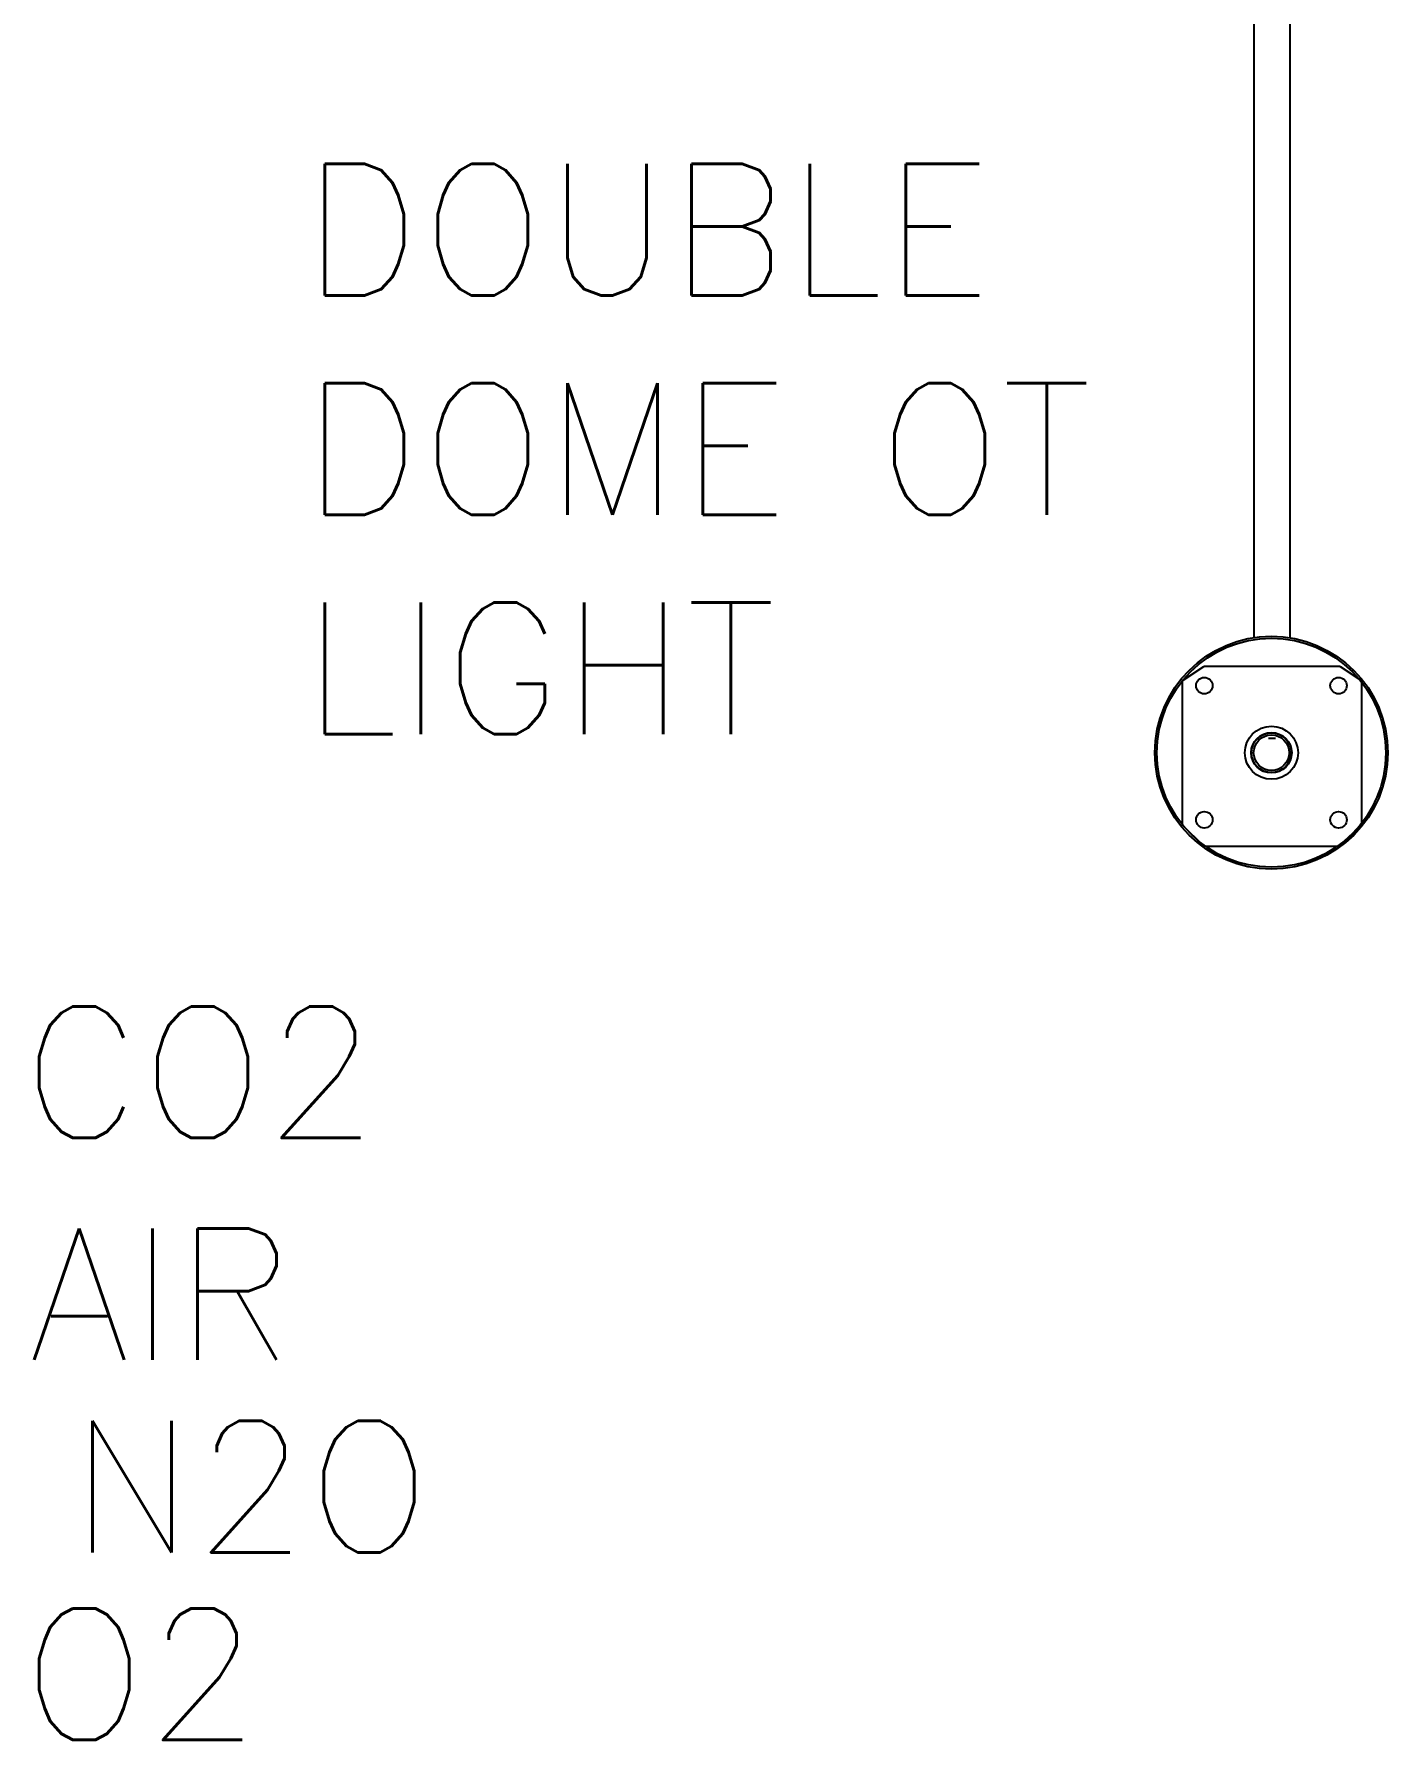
# Model space of a CAD drawing. Extents: x 3485972 to 3601240, y -625657 to -591207.
# Drawn here: x 3497232 to 3498261, y -610594 to -609298 of the extents above; entities that cross this region are included whole.
import ezdxf

# ---------------------------------------------------------------- set-up
doc = ezdxf.new("R2010")
doc.units = 0
doc.header["$LTSCALE"] = 6
doc.header["$MEASUREMENT"] = 0
doc.layers.add('equipment desc', color=211, linetype='CONTINUOUS')
doc.layers.add('medical equipment', color=171, linetype='CONTINUOUS', lineweight=25)
doc.styles.get("Standard").update_dxf_attribs({"font": 'SIMPLEX'})

msp = doc.modelspace()

# ---------------------------------------------------------------- linework, layer by layer
at = {"layer": 'medical equipment', "ltscale": 25.4, "flags": 128}
for points in [[(3498159.4, -609324.9), (3498159.4, -609124.9)], [(3498186.7, -609147.8), (3498186.7, -609324.9)], [(3498159.4, -609702), (3498159.4, -609324.9)], [(3498186.7, -609324.9), (3498186.7, -609702)], [(3498159.4, -609756.6), (3498159.4, -609702)], [(3498186.7, -609702), (3498186.7, -609756.6)], [(3498104.9, -609789.3), (3498121.2, -609778.4)], [(3498224.9, -609778.4), (3498121.2, -609778.4)], [(3498224.9, -609778.4), (3498241.3, -609789.3)], [(3498104.9, -609789.3), (3498104.9, -609898.8)], [(3498241.3, -609898.8), (3498241.3, -609789.3)], [(3498175.8, -609833.3), (3498170.4, -609833.3)], [(3498175.8, -609833.3), (3498170.4, -609833.3)], [(3498186.7, -609844.2), (3498186.7, -609849.6)], [(3498121.2, -609915.1), (3498104.9, -609898.8)], [(3498241.3, -609898.8), (3498224.9, -609915.1)], [(3498121.2, -609915.1), (3498224.9, -609915.1)]]:
    msp.add_lwpolyline(points, dxfattribs=at)
at = {"layer": 'medical equipment', "ltscale": 25.4}
for centre, radius in [((3498172.6, -609844), 88.5), ((3498172.6, -609844), 87), ((3498121.6, -609793), 6.25), ((3498223.6, -609793), 6.25), ((3498172.6, -609844), 20.2), ((3498172.6, -609844), 20.2), ((3498172.6, -609844), 15.4), ((3498172.6, -609844), 15.1), ((3498172.6, -609844), 13.5), ((3498121.6, -609895), 6.25), ((3498223.6, -609895), 6.25)]:
    msp.add_circle(centre, radius, dxfattribs=at)
msp.add_arc((3498174.1, -609844), 16.1, 230.3783, 240.964, dxfattribs=at)

# ---------------------------------------------------------------- texts
at = {"layer": 'equipment desc', "linetype": 'ByBlock', "char_height": 100, "attachment_point": 1}
for s, width, insert in [('DOUBLE DOME OT LIGHT', 956.813, (3497436.2, -609396.4)), ('CO2', 588.527, (3497223.3, -610036.9)), ('AIR', 588.527, (3497228.1, -610205.6)), ('N2O', 588.527, (3497259.7, -610351.9)), ('O2', 588.527, (3497223.3, -610494.5))]:
    msp.add_mtext_dynamic_manual_height_columns(s, width=width, gutter_width=10, heights=[0], dxfattribs=dict(at, insert=insert))

doc.saveas('drawing.dxf')
